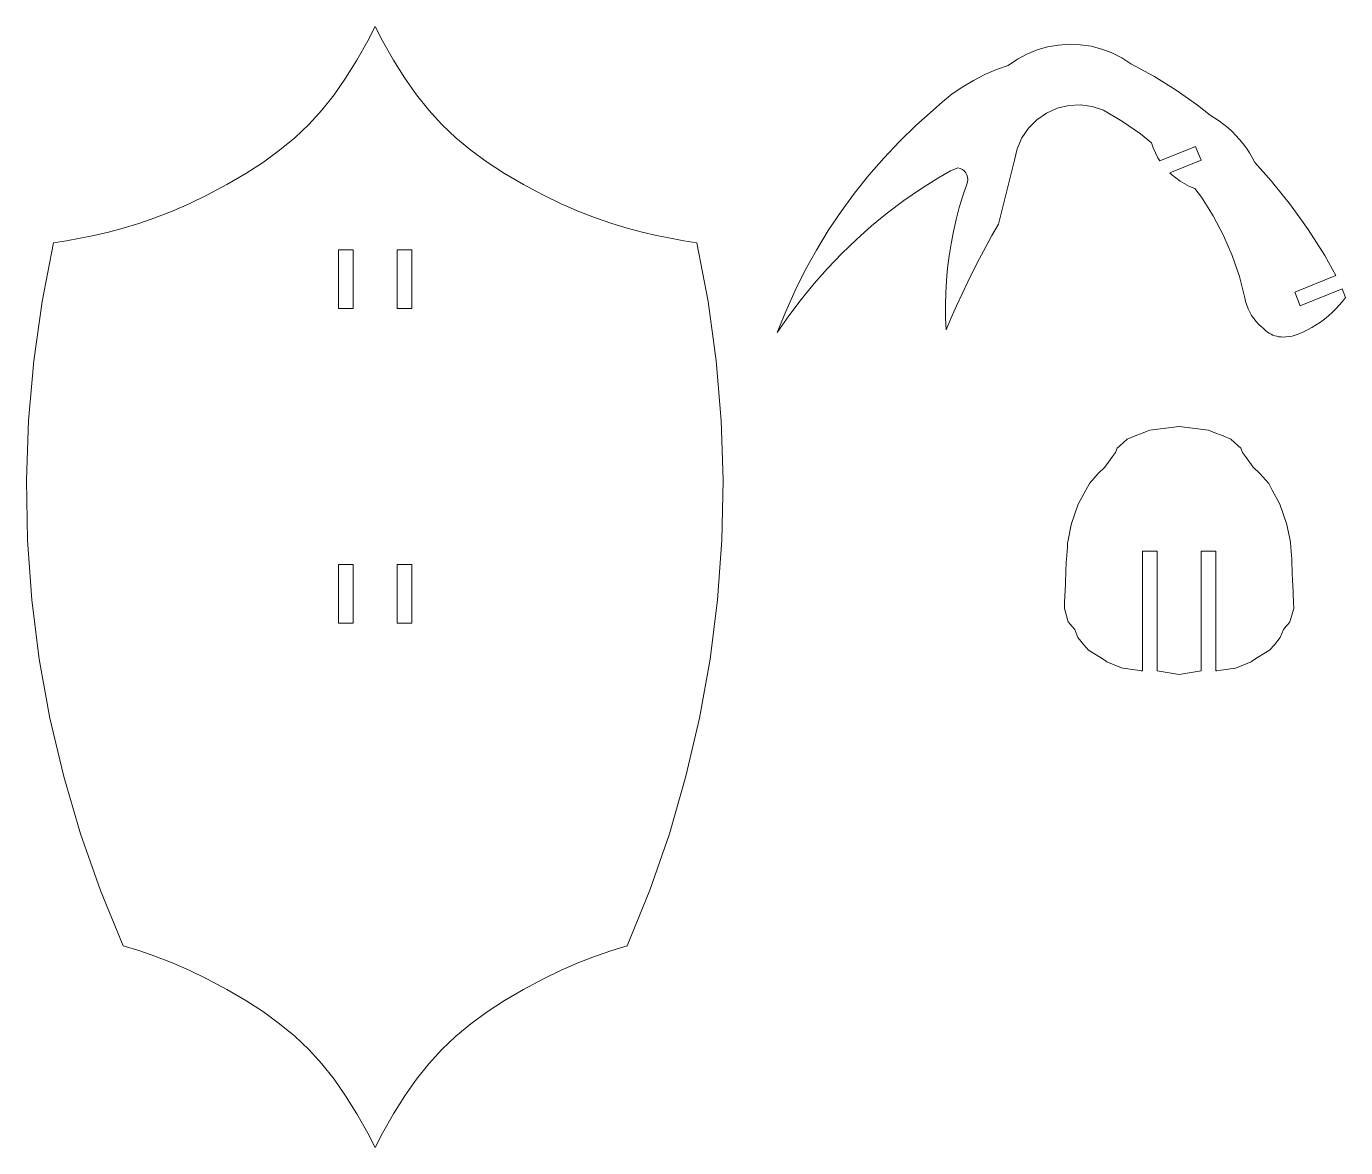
# Model space of a CAD drawing. Header units: millimetres. Extents: x -127 to 116, y -45 to 76.
# Drawn here: x -99.6 to -47.9, y -38.8 to 5.1 of the extents above; entities that cross this region are included whole.
import ezdxf

# ---------------------------------------------------------------- set-up
doc = ezdxf.new("R2010")
doc.units = ezdxf.units.MM
doc.header["$MEASUREMENT"] = 0

msp = doc.modelspace()

# ---------------------------------------------------------------- linework, layer by layer
at = {"lineweight": 5}
for points in [[(-86.2179, 4.5194), (-86.2179, 4.5194), (-85.9312, 5.0783), (-85.9312, 5.0783)], [(-85.9312, 5.0783), (-85.9312, 5.0783), (-85.6443, 4.5194), (-85.6443, 4.5194)], [(-86.6491, 3.7517), (-86.6491, 3.7517), (-86.2179, 4.5194), (-86.2179, 4.5194)], [(-85.6443, 4.5194), (-85.6443, 4.5194), (-85.2131, 3.7517), (-85.2131, 3.7517)], [(-60.0198, 4.1583), (-60.0198, 4.1583), (-60.4168, 3.9972), (-60.4168, 3.9972)], [(-59.6079, 4.2762), (-59.6079, 4.2762), (-60.0198, 4.1583), (-60.0198, 4.1583)], [(-59.1857, 4.3499), (-59.1857, 4.3499), (-59.6079, 4.2762), (-59.6079, 4.2762)], [(-58.7583, 4.3782), (-58.7583, 4.3782), (-59.1857, 4.3499), (-59.1857, 4.3499)], [(-58.3301, 4.361), (-58.3301, 4.361), (-58.7583, 4.3782), (-58.7583, 4.3782)], [(-57.9061, 4.2985), (-57.9061, 4.2985), (-58.3301, 4.361), (-58.3301, 4.361)], [(-87.0889, 3.047), (-87.0889, 3.047), (-86.6491, 3.7517), (-86.6491, 3.7517)], [(-85.2131, 3.7517), (-85.2131, 3.7517), (-84.7733, 3.047), (-84.7733, 3.047)], [(-60.7946, 3.795), (-60.7946, 3.795), (-61.1488, 3.5536), (-61.1488, 3.5536)], [(-60.4168, 3.9972), (-60.4168, 3.9972), (-60.7946, 3.795), (-60.7946, 3.795)], [(-56.7072, 3.8485), (-56.7072, 3.8485), (-57.0902, 4.0408), (-57.0902, 4.0408)], [(-56.3469, 3.6165), (-56.3469, 3.6165), (-56.7072, 3.8485), (-56.7072, 3.8485)], [(-55.4489, 3.1236), (-55.4489, 3.1236), (-56.3469, 3.6165), (-56.3469, 3.6165)], [(-62.068, 3.1914), (-62.068, 3.1914), (-62.508, 2.9664), (-62.508, 2.9664)], [(-61.6143, 3.3875), (-61.6143, 3.3875), (-62.068, 3.1914), (-62.068, 3.1914)], [(-61.1488, 3.5536), (-61.1488, 3.5536), (-61.6143, 3.3875), (-61.6143, 3.3875)], [(-54.5802, 2.5807), (-54.5802, 2.5807), (-55.4489, 3.1236), (-55.4489, 3.1236)], [(-87.5448, 2.3979), (-87.5448, 2.3979), (-87.0889, 3.047), (-87.0889, 3.047)], [(-84.7733, 3.047), (-84.7733, 3.047), (-84.3173, 2.3979), (-84.3173, 2.3979)], [(-62.9325, 2.7129), (-62.9325, 2.7129), (-63.3395, 2.4325), (-63.3395, 2.4325)], [(-62.508, 2.9664), (-62.508, 2.9664), (-62.9325, 2.7129), (-62.9325, 2.7129)], [(-88.0245, 1.7974), (-88.0245, 1.7974), (-87.5448, 2.3979), (-87.5448, 2.3979)], [(-84.3173, 2.3979), (-84.3173, 2.3979), (-83.8377, 1.7974), (-83.8377, 1.7974)], [(-63.7274, 2.1263), (-63.7274, 2.1263), (-64.0946, 1.7954), (-64.0946, 1.7954)], [(-63.3395, 2.4325), (-63.3395, 2.4325), (-63.7274, 2.1263), (-63.7274, 2.1263)], [(-53.7436, 1.9896), (-53.7436, 1.9896), (-54.5802, 2.5807), (-54.5802, 2.5807)], [(-88.535, 1.2394), (-88.535, 1.2394), (-88.0245, 1.7974), (-88.0245, 1.7974)], [(-83.8377, 1.7974), (-83.8377, 1.7974), (-83.3272, 1.2394), (-83.3272, 1.2394)], [(-64.0946, 1.7954), (-64.0946, 1.7954), (-64.7628, 1.1998), (-64.7628, 1.1998)], [(-60.0345, 1.4233), (-60.0345, 1.4233), (-59.6537, 1.6856), (-59.6537, 1.6856)], [(-59.6537, 1.6856), (-59.6537, 1.6856), (-59.231, 1.8735), (-59.231, 1.8735)], [(-59.231, 1.8735), (-59.231, 1.8735), (-58.7811, 1.9805), (-58.7811, 1.9805)], [(-58.7811, 1.9805), (-58.7811, 1.9805), (-58.3191, 2.0029), (-58.3191, 2.0029)], [(-58.3191, 2.0029), (-58.3191, 2.0029), (-57.861, 1.9399), (-57.861, 1.9399)], [(-57.861, 1.9399), (-57.861, 1.9399), (-57.4222, 1.7939), (-57.4222, 1.7939)], [(-57.4222, 1.7939), (-57.4222, 1.7939), (-56.6772, 1.3591), (-56.6772, 1.3591)], [(-53.2501, 1.5973), (-53.2501, 1.5973), (-53.7436, 1.9896), (-53.7436, 1.9896)], [(-53.0651, 1.4879), (-53.0651, 1.4879), (-53.2501, 1.5973), (-53.2501, 1.5973)], [(-89.0824, 0.718), (-89.0824, 0.718), (-88.535, 1.2394), (-88.535, 1.2394)], [(-83.3272, 1.2394), (-83.3272, 1.2394), (-82.7798, 0.718), (-82.7798, 0.718)], [(-64.7628, 1.1998), (-64.7628, 1.1998), (-65.4052, 0.5768), (-65.4052, 0.5768)], [(-60.6207, 0.713), (-60.6207, 0.713), (-60.3605, 1.0953), (-60.3605, 1.0953)], [(-60.3605, 1.0953), (-60.3605, 1.0953), (-60.0345, 1.4233), (-60.0345, 1.4233)], [(-56.6772, 1.3591), (-56.6772, 1.3591), (-55.9691, 0.8669), (-55.9691, 0.8669)], [(-52.8859, 1.3692), (-52.8859, 1.3692), (-53.0651, 1.4879), (-53.0651, 1.4879)], [(-52.7128, 1.2415), (-52.7128, 1.2415), (-52.8859, 1.3692), (-52.8859, 1.3692)], [(-52.5465, 1.1054), (-52.5465, 1.1054), (-52.7128, 1.2415), (-52.7128, 1.2415)], [(-52.3872, 0.961), (-52.3872, 0.961), (-52.5465, 1.1054), (-52.5465, 1.1054)], [(-89.6722, 0.2281), (-89.6722, 0.2281), (-89.0824, 0.718), (-89.0824, 0.718)], [(-82.7798, 0.718), (-82.7798, 0.718), (-82.19, 0.2281), (-82.19, 0.2281)], [(-65.4052, 0.5768), (-65.4052, 0.5768), (-66.021, -0.073), (-66.021, -0.073)], [(-60.8062, 0.2894), (-60.8062, 0.2894), (-60.6207, 0.713), (-60.6207, 0.713)], [(-55.9691, 0.8669), (-55.9691, 0.8669), (-55.546, 0.5201), (-55.546, 0.5201)], [(-55.546, 0.5201), (-55.546, 0.5201), (-55.4756, 0.3197), (-55.4756, 0.3197)], [(-52.2354, 0.8088), (-52.2354, 0.8088), (-52.3872, 0.961), (-52.3872, 0.961)], [(-52.0916, 0.6491), (-52.0916, 0.6491), (-52.2354, 0.8088), (-52.2354, 0.8088)], [(-51.9558, 0.4823), (-51.9558, 0.4823), (-52.0916, 0.6491), (-52.0916, 0.6491)], [(-90.309, -0.2362), (-90.309, -0.2362), (-89.6722, 0.2281), (-89.6722, 0.2281)], [(-82.19, 0.2281), (-82.19, 0.2281), (-81.5532, -0.2362), (-81.5532, -0.2362)], [(-60.9107, -0.1612), (-60.9107, -0.1612), (-60.8062, 0.2894), (-60.8062, 0.2894)], [(-55.4756, 0.3197), (-55.4756, 0.3197), (-55.3901, 0.1254), (-55.3901, 0.1254)], [(-55.2138, -0.1811), (-55.2138, -0.1811), (-53.8175, 0.3774), (-53.8175, 0.3774)], [(-53.8175, 0.3774), (-53.8175, 0.3774), (-53.7105, 0.11), (-53.7105, 0.11)], [(-53.7105, 0.11), (-53.7105, 0.11), (-53.6037, -0.1573), (-53.6037, -0.1573)], [(-51.8288, 0.3089), (-51.8288, 0.3089), (-51.9558, 0.4823), (-51.9558, 0.4823)], [(-51.7106, 0.1293), (-51.7106, 0.1293), (-51.8288, 0.3089), (-51.8288, 0.3089)], [(-51.6017, -0.0561), (-51.6017, -0.0561), (-51.7106, 0.1293), (-51.7106, 0.1293)], [(-90.9973, -0.6812), (-90.9973, -0.6812), (-90.309, -0.2362), (-90.309, -0.2362)], [(-81.5532, -0.2362), (-81.5532, -0.2362), (-80.8649, -0.6812), (-80.8649, -0.6812)], [(-66.021, -0.073), (-66.021, -0.073), (-66.6087, -0.7478), (-66.6087, -0.7478)], [(-63.4068, -0.5698), (-63.4068, -0.5698), (-63.1221, -0.4613), (-63.1221, -0.4613)], [(-63.1221, -0.4613), (-63.1221, -0.4613), (-63.0316, -0.4831), (-63.0316, -0.4831)], [(-63.0316, -0.4831), (-63.0316, -0.4831), (-62.9476, -0.5231), (-62.9476, -0.5231)], [(-61.5336, -2.6563), (-61.5336, -2.6563), (-60.9107, -0.1612), (-60.9107, -0.1612)], [(-53.6037, -0.1573), (-53.6037, -0.1573), (-54.8285, -0.6473), (-54.8285, -0.6473)], [(-51.5023, -0.2466), (-51.5023, -0.2466), (-51.6017, -0.0561), (-51.6017, -0.0561)], [(-50.8522, -0.9672), (-50.8522, -0.9672), (-51.5023, -0.2466), (-51.5023, -0.2466)], [(-91.742, -1.1135), (-91.742, -1.1135), (-90.9973, -0.6812), (-90.9973, -0.6812)], [(-80.8649, -0.6812), (-80.8649, -0.6812), (-80.1204, -1.1135), (-80.1204, -1.1135)], [(-66.6087, -0.7478), (-66.6087, -0.7478), (-67.1676, -1.447), (-67.1676, -1.447)], [(-64.5823, -1.2876), (-64.5823, -1.2876), (-63.9071, -0.8594), (-63.9071, -0.8594)], [(-63.9071, -0.8594), (-63.9071, -0.8594), (-63.4068, -0.5698), (-63.4068, -0.5698)], [(-62.9476, -0.5231), (-62.9476, -0.5231), (-62.8736, -0.5797), (-62.8736, -0.5797)], [(-62.8736, -0.5797), (-62.8736, -0.5797), (-62.813, -0.6503), (-62.813, -0.6503)], [(-62.813, -0.6503), (-62.813, -0.6503), (-62.7684, -0.7319), (-62.7684, -0.7319)], [(-62.7452, -1.0062), (-62.7452, -1.0062), (-62.7756, -1.0943), (-62.7756, -1.0943)], [(-62.7684, -0.7319), (-62.7684, -0.7319), (-62.7415, -0.821), (-62.7415, -0.821)], [(-62.7336, -0.9138), (-62.7336, -0.9138), (-62.7452, -1.0062), (-62.7452, -1.0062)], [(-62.7415, -0.821), (-62.7415, -0.821), (-62.7336, -0.9138), (-62.7336, -0.9138)], [(-54.8285, -0.6473), (-54.8285, -0.6473), (-54.7559, -0.718), (-54.7559, -0.718)], [(-54.7559, -0.718), (-54.7559, -0.718), (-54.5929, -0.8541), (-54.5929, -0.8541)], [(-54.5929, -0.8541), (-54.5929, -0.8541), (-54.4202, -0.9773), (-54.4202, -0.9773)], [(-54.4202, -0.9773), (-54.4202, -0.9773), (-54.2383, -1.0869), (-54.2383, -1.0869)], [(-50.1009, -1.9008), (-50.1009, -1.9008), (-50.8522, -0.9672), (-50.8522, -0.9672)], [(-93.2164, -1.8627), (-93.2164, -1.8627), (-92.4983, -1.5148), (-92.4983, -1.5148)], [(-92.4983, -1.5148), (-92.4983, -1.5148), (-91.742, -1.1135), (-91.742, -1.1135)], [(-80.1204, -1.1135), (-80.1204, -1.1135), (-79.364, -1.5148), (-79.364, -1.5148)], [(-79.364, -1.5148), (-79.364, -1.5148), (-78.6458, -1.8627), (-78.6458, -1.8627)], [(-67.1676, -1.447), (-67.1676, -1.447), (-67.6965, -2.1691), (-67.6965, -2.1691)], [(-65.2398, -1.7425), (-65.2398, -1.7425), (-64.5823, -1.2876), (-64.5823, -1.2876)], [(-62.7756, -1.0943), (-62.7756, -1.0943), (-62.9289, -1.5522), (-62.9289, -1.5522)], [(-54.2383, -1.0869), (-54.2383, -1.0869), (-54.0487, -1.1823), (-54.0487, -1.1823)], [(-54.0487, -1.1823), (-54.0487, -1.1823), (-53.8523, -1.2629), (-53.8523, -1.2629)], [(-53.8523, -1.2629), (-53.8523, -1.2629), (-53.5889, -1.6121), (-53.5889, -1.6121)], [(-93.9022, -2.1632), (-93.9022, -2.1632), (-93.2164, -1.8627), (-93.2164, -1.8627)], [(-78.6458, -1.8627), (-78.6458, -1.8627), (-77.96, -2.1632), (-77.96, -2.1632)], [(-65.8783, -2.2234), (-65.8783, -2.2234), (-65.2398, -1.7425), (-65.2398, -1.7425)], [(-63.067, -2.0151), (-63.067, -2.0151), (-63.1898, -2.4824), (-63.1898, -2.4824)], [(-62.9289, -1.5522), (-62.9289, -1.5522), (-63.067, -2.0151), (-63.067, -2.0151)], [(-53.5889, -1.6121), (-53.5889, -1.6121), (-53.1257, -2.3396), (-53.1257, -2.3396)], [(-49.4038, -2.8754), (-49.4038, -2.8754), (-50.1009, -1.9008), (-50.1009, -1.9008)], [(-95.1882, -2.6389), (-95.1882, -2.6389), (-94.5586, -2.4205), (-94.5586, -2.4205)], [(-94.5586, -2.4205), (-94.5586, -2.4205), (-93.9022, -2.1632), (-93.9022, -2.1632)], [(-77.96, -2.1632), (-77.96, -2.1632), (-77.3037, -2.4205), (-77.3037, -2.4205)], [(-77.3037, -2.4205), (-77.3037, -2.4205), (-76.674, -2.6389), (-76.674, -2.6389)], [(-67.6965, -2.1691), (-67.6965, -2.1691), (-68.1947, -2.9126), (-68.1947, -2.9126)], [(-66.4972, -2.7297), (-66.4972, -2.7297), (-65.8783, -2.2234), (-65.8783, -2.2234)], [(-63.1898, -2.4824), (-63.1898, -2.4824), (-63.2969, -2.9534), (-63.2969, -2.9534)], [(-53.1257, -2.3396), (-53.1257, -2.3396), (-52.7217, -3.1016), (-52.7217, -3.1016)], [(-96.9405, -3.1063), (-96.9405, -3.1063), (-96.377, -2.9773), (-96.377, -2.9773)], [(-96.377, -2.9773), (-96.377, -2.9773), (-95.7936, -2.823), (-95.7936, -2.823)], [(-95.7936, -2.823), (-95.7936, -2.823), (-95.1882, -2.6389), (-95.1882, -2.6389)], [(-76.674, -2.6389), (-76.674, -2.6389), (-76.0686, -2.823), (-76.0686, -2.823)], [(-76.0686, -2.823), (-76.0686, -2.823), (-75.4852, -2.9773), (-75.4852, -2.9773)], [(-75.4852, -2.9773), (-75.4852, -2.9773), (-74.9216, -3.1063), (-74.9216, -3.1063)], [(-68.1947, -2.9126), (-68.1947, -2.9126), (-68.661, -3.6765), (-68.661, -3.6765)], [(-67.095, -3.2604), (-67.095, -3.2604), (-66.4972, -2.7297), (-66.4972, -2.7297)], [(-63.2969, -2.9534), (-63.2969, -2.9534), (-63.3881, -3.4276), (-63.3881, -3.4276)], [(-61.7866, -3.1031), (-61.7866, -3.1031), (-61.5336, -2.6563), (-61.5336, -2.6563)], [(-48.763, -3.8877), (-48.763, -3.8877), (-49.4038, -2.8754), (-49.4038, -2.8754)], [(-98.9734, -5.6882), (-98.9734, -5.6882), (-98.5217, -3.3887), (-98.5217, -3.3887)], [(-98.5217, -3.3887), (-98.5217, -3.3887), (-98.0173, -3.3082), (-98.0173, -3.3082)], [(-98.0173, -3.3082), (-98.0173, -3.3082), (-97.4866, -3.2149), (-97.4866, -3.2149)], [(-97.4866, -3.2149), (-97.4866, -3.2149), (-96.9405, -3.1063), (-96.9405, -3.1063)], [(-74.9216, -3.1063), (-74.9216, -3.1063), (-74.3757, -3.2149), (-74.3757, -3.2149)], [(-74.3757, -3.2149), (-74.3757, -3.2149), (-73.8449, -3.3082), (-73.8449, -3.3082)], [(-73.8449, -3.3082), (-73.8449, -3.3082), (-73.3406, -3.3887), (-73.3406, -3.3887)], [(-73.3406, -3.3887), (-73.3406, -3.3887), (-72.9008, -5.6892), (-72.9008, -5.6892)], [(-67.6712, -3.8148), (-67.6712, -3.8148), (-67.095, -3.2604), (-67.095, -3.2604)], [(-63.3881, -3.4276), (-63.3881, -3.4276), (-63.4638, -3.9049), (-63.4638, -3.9049)], [(-62.2739, -4.0073), (-62.2739, -4.0073), (-62.0334, -3.5535), (-62.0334, -3.5535)], [(-62.0334, -3.5535), (-62.0334, -3.5535), (-61.7866, -3.1031), (-61.7866, -3.1031)], [(-52.7217, -3.1016), (-52.7217, -3.1016), (-52.3791, -3.8933), (-52.3791, -3.8933)], [(-87.3674, -3.6647), (-87.3674, -3.6647), (-87.3674, -5.9682), (-87.3674, -5.9682)], [(-87.0795, -3.6647), (-87.0795, -3.6647), (-87.3674, -3.6647), (-87.3674, -3.6647)], [(-86.7915, -3.6647), (-86.7915, -3.6647), (-87.0795, -3.6647), (-87.0795, -3.6647)], [(-86.7915, -5.9682), (-86.7915, -5.9682), (-86.7915, -3.6647), (-86.7915, -3.6647)], [(-84.7827, -3.6647), (-84.7827, -3.6647), (-85.0707, -3.6647), (-85.0707, -3.6647)], [(-85.0707, -3.6647), (-85.0707, -3.6647), (-85.0707, -5.9682), (-85.0707, -5.9682)], [(-84.4949, -3.6647), (-84.4949, -3.6647), (-84.7827, -3.6647), (-84.7827, -3.6647)], [(-84.4949, -5.9682), (-84.4949, -5.9682), (-84.4949, -3.6647), (-84.4949, -3.6647)], [(-68.661, -3.6765), (-68.661, -3.6765), (-69.0947, -4.4595), (-69.0947, -4.4595)], [(-68.2246, -4.3918), (-68.2246, -4.3918), (-67.6712, -3.8148), (-67.6712, -3.8148)], [(-63.4638, -3.9049), (-63.4638, -3.9049), (-63.5235, -4.3843), (-63.5235, -4.3843)], [(-62.5079, -4.4644), (-62.5079, -4.4644), (-62.2739, -4.0073), (-62.2739, -4.0073)], [(-52.3791, -3.8933), (-52.3791, -3.8933), (-52.1005, -4.7095), (-52.1005, -4.7095)], [(-48.3239, -4.6768), (-48.3239, -4.6768), (-48.763, -3.8877), (-48.763, -3.8877)], [(-69.0947, -4.4595), (-69.0947, -4.4595), (-69.4952, -5.26), (-69.4952, -5.26)], [(-68.7543, -4.9907), (-68.7543, -4.9907), (-68.2246, -4.3918), (-68.2246, -4.3918)], [(-63.5235, -4.3843), (-63.5235, -4.3843), (-63.5672, -4.8653), (-63.5672, -4.8653)], [(-62.7356, -4.9246), (-62.7356, -4.9246), (-62.5079, -4.4644), (-62.5079, -4.4644)], [(-69.2596, -5.6103), (-69.2596, -5.6103), (-68.7543, -4.9907), (-68.7543, -4.9907)], [(-63.5672, -4.8653), (-63.5672, -4.8653), (-63.5949, -5.3476), (-63.5949, -5.3476)], [(-62.957, -5.388), (-62.957, -5.388), (-62.7356, -4.9246), (-62.7356, -4.9246)], [(-52.1005, -4.7095), (-52.1005, -4.7095), (-51.8873, -5.5453), (-51.8873, -5.5453)], [(-49.9311, -5.3196), (-49.9311, -5.3196), (-48.3239, -4.6768), (-48.3239, -4.6768)], [(-69.4952, -5.26), (-69.4952, -5.26), (-69.8616, -6.0766), (-69.8616, -6.0766)], [(-69.7394, -6.2497), (-69.7394, -6.2497), (-69.2596, -5.6103), (-69.2596, -5.6103)], [(-63.5949, -5.3476), (-63.5949, -5.3476), (-63.6065, -5.8305), (-63.6065, -5.8305)], [(-63.1718, -5.8545), (-63.1718, -5.8545), (-62.957, -5.388), (-62.957, -5.388)], [(-51.8873, -5.5453), (-51.8873, -5.5453), (-51.857, -5.6912), (-51.857, -5.6912)], [(-49.7172, -5.8543), (-49.7172, -5.8543), (-49.9311, -5.3196), (-49.9311, -5.3196)], [(-48.0641, -5.6845), (-48.0641, -5.6845), (-47.9434, -5.5273), (-47.9434, -5.5273)], [(-99.302, -8.0086), (-99.302, -8.0086), (-98.9734, -5.6882), (-98.9734, -5.6882)], [(-87.3674, -5.9682), (-87.3674, -5.9682), (-87.0795, -5.9682), (-87.0795, -5.9682)], [(-87.0795, -5.9682), (-87.0795, -5.9682), (-86.7915, -5.9682), (-86.7915, -5.9682)], [(-85.0707, -5.9682), (-85.0707, -5.9682), (-84.7827, -5.9682), (-84.7827, -5.9682)], [(-84.7827, -5.9682), (-84.7827, -5.9682), (-84.4949, -5.9682), (-84.4949, -5.9682)], [(-72.9008, -5.6892), (-72.9008, -5.6892), (-72.5818, -8.0095), (-72.5818, -8.0095)], [(-63.6065, -5.8305), (-63.6065, -5.8305), (-63.6023, -6.3135), (-63.6023, -6.3135)], [(-63.3801, -6.3238), (-63.3801, -6.3238), (-63.1718, -5.8545), (-63.1718, -5.8545)], [(-51.857, -5.6912), (-51.857, -5.6912), (-51.8153, -5.8344), (-51.8153, -5.8344)], [(-51.8153, -5.8344), (-51.8153, -5.8344), (-51.7624, -5.9738), (-51.7624, -5.9738)], [(-51.7624, -5.9738), (-51.7624, -5.9738), (-51.6986, -6.1085), (-51.6986, -6.1085)], [(-51.6986, -6.1085), (-51.6986, -6.1085), (-51.6244, -6.2378), (-51.6244, -6.2378)], [(-48.616, -6.2525), (-48.616, -6.2525), (-48.4682, -6.1203), (-48.4682, -6.1203)], [(-48.4682, -6.1203), (-48.4682, -6.1203), (-48.3268, -5.9813), (-48.3268, -5.9813)], [(-48.3268, -5.9813), (-48.3268, -5.9813), (-48.192, -5.836), (-48.192, -5.836)], [(-48.192, -5.836), (-48.192, -5.836), (-48.0641, -5.6845), (-48.0641, -5.6845)], [(-51.6244, -6.2378), (-51.6244, -6.2378), (-51.5402, -6.3608), (-51.5402, -6.3608)], [(-51.5402, -6.3608), (-51.5402, -6.3608), (-51.4466, -6.4767), (-51.4466, -6.4767)], [(-51.4466, -6.4767), (-51.4466, -6.4767), (-51.3441, -6.585), (-51.3441, -6.585)], [(-51.3441, -6.585), (-51.3441, -6.585), (-51.2334, -6.6848), (-51.2334, -6.6848)], [(-51.2334, -6.6848), (-51.2334, -6.6848), (-51.1744, -6.7319), (-51.1744, -6.7319)], [(-49.4378, -6.8028), (-49.4378, -6.8028), (-49.2635, -6.7083), (-49.2635, -6.7083)], [(-49.2635, -6.7083), (-49.2635, -6.7083), (-49.0939, -6.6058), (-49.0939, -6.6058)], [(-49.0939, -6.6058), (-49.0939, -6.6058), (-48.9291, -6.4955), (-48.9291, -6.4955)], [(-48.9291, -6.4955), (-48.9291, -6.4955), (-48.7698, -6.3777), (-48.7698, -6.3777)], [(-48.7698, -6.3777), (-48.7698, -6.3777), (-48.616, -6.2525), (-48.616, -6.2525)], [(-51.1744, -6.7319), (-51.1744, -6.7319), (-51.1194, -6.7889), (-51.1194, -6.7889)], [(-51.1194, -6.7889), (-51.1194, -6.7889), (-51.0603, -6.8414), (-51.0603, -6.8414)], [(-51.0603, -6.8414), (-51.0603, -6.8414), (-50.9975, -6.8893), (-50.9975, -6.8893)], [(-50.9975, -6.8893), (-50.9975, -6.8893), (-50.9312, -6.9324), (-50.9312, -6.9324)], [(-50.9312, -6.9324), (-50.9312, -6.9324), (-50.8617, -6.9702), (-50.8617, -6.9702)], [(-50.8617, -6.9702), (-50.8617, -6.9702), (-50.7896, -7.0028), (-50.7896, -7.0028)], [(-50.7896, -7.0028), (-50.7896, -7.0028), (-50.7153, -7.0299), (-50.7153, -7.0299)], [(-50.5617, -7.067), (-50.5617, -7.067), (-50.4832, -7.0767), (-50.4832, -7.0767)], [(-50.4832, -7.0767), (-50.4832, -7.0767), (-50.4043, -7.0805), (-50.4043, -7.0805)], [(-50.4043, -7.0805), (-50.4043, -7.0805), (-50.2803, -7.0769), (-50.2803, -7.0769)], [(-50.2803, -7.0769), (-50.2803, -7.0769), (-50.157, -7.0637), (-50.157, -7.0637)], [(-50.157, -7.0637), (-50.157, -7.0637), (-50.0352, -7.0408), (-50.0352, -7.0408)], [(-50.0352, -7.0408), (-50.0352, -7.0408), (-49.9154, -7.0086), (-49.9154, -7.0086)], [(-49.9154, -7.0086), (-49.9154, -7.0086), (-49.7986, -6.9671), (-49.7986, -6.9671)], [(-49.7986, -6.9671), (-49.7986, -6.9671), (-49.6163, -6.8892), (-49.6163, -6.8892)], [(-49.6163, -6.8892), (-49.6163, -6.8892), (-49.4378, -6.8028), (-49.4378, -6.8028)], [(-99.5068, -10.3431), (-99.5068, -10.3431), (-99.302, -8.0086), (-99.302, -8.0086)], [(-72.5818, -8.0095), (-72.5818, -8.0095), (-72.3847, -10.3433), (-72.3847, -10.3433)], [(-56.1842, -10.9448), (-56.1842, -10.9448), (-55.9019, -10.8408), (-55.9019, -10.8408)], [(-55.9019, -10.8408), (-55.9019, -10.8408), (-55.7334, -10.7717), (-55.7334, -10.7717)], [(-55.7334, -10.7717), (-55.7334, -10.7717), (-55.6119, -10.7221), (-55.6119, -10.7221)], [(-55.6119, -10.7221), (-55.6119, -10.7221), (-54.4638, -10.578), (-54.4638, -10.578)], [(-54.4638, -10.578), (-54.4638, -10.578), (-53.3153, -10.7221), (-53.3153, -10.7221)], [(-53.3153, -10.7221), (-53.3153, -10.7221), (-53.194, -10.7717), (-53.194, -10.7717)], [(-53.194, -10.7717), (-53.194, -10.7717), (-53.0255, -10.8408), (-53.0255, -10.8408)], [(-53.0255, -10.8408), (-53.0255, -10.8408), (-52.7432, -10.9448), (-52.7432, -10.9448)], [(-56.8845, -11.4321), (-56.8845, -11.4321), (-56.7793, -11.3381), (-56.7793, -11.3381)], [(-56.7793, -11.3381), (-56.7793, -11.3381), (-56.4895, -11.0792), (-56.4895, -11.0792)], [(-56.4895, -11.0792), (-56.4895, -11.0792), (-56.1842, -10.9448), (-56.1842, -10.9448)], [(-52.7432, -10.9448), (-52.7432, -10.9448), (-52.4379, -11.0792), (-52.4379, -11.0792)], [(-52.4379, -11.0792), (-52.4379, -11.0792), (-52.1481, -11.3381), (-52.1481, -11.3381)], [(-52.1481, -11.3381), (-52.1481, -11.3381), (-52.0429, -11.4321), (-52.0429, -11.4321)], [(-57.3679, -12.1678), (-57.3679, -12.1678), (-57.0681, -11.7552), (-57.0681, -11.7552)], [(-57.0681, -11.7552), (-57.0681, -11.7552), (-56.9527, -11.5963), (-56.9527, -11.5963)], [(-56.9527, -11.5963), (-56.9527, -11.5963), (-56.8845, -11.4321), (-56.8845, -11.4321)], [(-52.0429, -11.4321), (-52.0429, -11.4321), (-51.9747, -11.5963), (-51.9747, -11.5963)], [(-51.9747, -11.5963), (-51.9747, -11.5963), (-51.8593, -11.7552), (-51.8593, -11.7552)], [(-51.8593, -11.7552), (-51.8593, -11.7552), (-51.5595, -12.1678), (-51.5595, -12.1678)], [(-57.6319, -12.426), (-57.6319, -12.426), (-57.3679, -12.1678), (-57.3679, -12.1678)], [(-51.5595, -12.1678), (-51.5595, -12.1678), (-51.2955, -12.426), (-51.2955, -12.426)], [(-58.1147, -13.0696), (-58.1147, -13.0696), (-57.9739, -12.8131), (-57.9739, -12.8131)], [(-57.9739, -12.8131), (-57.9739, -12.8131), (-57.6319, -12.426), (-57.6319, -12.426)], [(-51.2955, -12.426), (-51.2955, -12.426), (-50.9535, -12.8131), (-50.9535, -12.8131)], [(-50.9535, -12.8131), (-50.9535, -12.8131), (-50.8127, -13.0696), (-50.8127, -13.0696)], [(-58.4145, -13.6161), (-58.4145, -13.6161), (-58.1147, -13.0696), (-58.1147, -13.0696)], [(-50.8127, -13.0696), (-50.8127, -13.0696), (-50.5129, -13.6161), (-50.5129, -13.6161)], [(-58.6831, -14.4217), (-58.6831, -14.4217), (-58.4145, -13.6161), (-58.4145, -13.6161)], [(-50.5129, -13.6161), (-50.5129, -13.6161), (-50.2444, -14.4217), (-50.2444, -14.4217)], [(-58.8219, -15.0912), (-58.8219, -15.0912), (-58.6857, -14.4339), (-58.6857, -14.4339)], [(-58.6857, -14.4339), (-58.6857, -14.4339), (-58.6831, -14.4217), (-58.6831, -14.4217)], [(-50.2444, -14.4217), (-50.2444, -14.4217), (-50.2417, -14.4339), (-50.2417, -14.4339)], [(-50.2417, -14.4339), (-50.2417, -14.4339), (-50.1056, -15.0912), (-50.1056, -15.0912)], [(-99.3735, -17.3657), (-99.3735, -17.3657), (-99.5426, -15.0283), (-99.5426, -15.0283)], [(-72.3576, -15.0259), (-72.3576, -15.0259), (-72.5276, -17.3618), (-72.5276, -17.3618)], [(-58.8749, -15.7726), (-58.8749, -15.7726), (-58.8364, -15.2996), (-58.8364, -15.2996)], [(-58.8364, -15.2996), (-58.8364, -15.2996), (-58.8282, -15.1216), (-58.8282, -15.1216)], [(-58.8282, -15.1216), (-58.8282, -15.1216), (-58.8219, -15.0912), (-58.8219, -15.0912)], [(-55.9, -15.4545), (-55.9, -15.4545), (-55.9, -20.1495), (-55.9, -20.1495)], [(-55.3241, -15.4545), (-55.3241, -15.4545), (-55.9, -15.4545), (-55.9, -15.4545)], [(-55.3241, -20.1495), (-55.3241, -20.1495), (-55.3241, -15.4545), (-55.3241, -15.4545)], [(-53.0274, -15.4545), (-53.0274, -15.4545), (-53.6033, -15.4545), (-53.6033, -15.4545)], [(-53.6033, -15.4545), (-53.6033, -15.4545), (-53.6033, -20.1495), (-53.6033, -20.1495)], [(-53.0274, -20.1495), (-53.0274, -20.1495), (-53.0274, -15.4545), (-53.0274, -15.4545)], [(-50.1056, -15.0912), (-50.1056, -15.0912), (-50.0992, -15.1216), (-50.0992, -15.1216)], [(-50.0992, -15.1216), (-50.0992, -15.1216), (-50.091, -15.2996), (-50.091, -15.2996)], [(-50.091, -15.2996), (-50.091, -15.2996), (-50.0526, -15.7726), (-50.0526, -15.7726)], [(-87.3674, -15.9775), (-87.3674, -15.9775), (-87.3674, -18.2809), (-87.3674, -18.2809)], [(-87.0795, -15.9775), (-87.0795, -15.9775), (-87.3674, -15.9775), (-87.3674, -15.9775)], [(-86.7915, -15.9775), (-86.7915, -15.9775), (-87.0795, -15.9775), (-87.0795, -15.9775)], [(-86.7915, -18.2809), (-86.7915, -18.2809), (-86.7915, -15.9775), (-86.7915, -15.9775)], [(-85.0707, -15.9775), (-85.0707, -15.9775), (-85.0707, -18.2809), (-85.0707, -18.2809)], [(-84.7827, -15.9775), (-84.7827, -15.9775), (-85.0707, -15.9775), (-85.0707, -15.9775)], [(-84.4949, -15.9775), (-84.4949, -15.9775), (-84.7827, -15.9775), (-84.7827, -15.9775)], [(-84.4949, -18.2809), (-84.4949, -18.2809), (-84.4949, -15.9775), (-84.4949, -15.9775)], [(-58.9091, -16.6581), (-58.9091, -16.6581), (-58.8832, -15.8735), (-58.8832, -15.8735)], [(-58.8832, -15.8735), (-58.8832, -15.8735), (-58.8749, -15.7726), (-58.8749, -15.7726)], [(-50.0526, -15.7726), (-50.0526, -15.7726), (-50.0442, -15.8735), (-50.0442, -15.8735)], [(-58.9422, -17.465), (-58.9422, -17.465), (-58.9124, -16.7557), (-58.9124, -16.7557)], [(-58.9124, -16.7557), (-58.9124, -16.7557), (-58.9091, -16.6581), (-58.9091, -16.6581)], [(-50.015, -16.7557), (-50.015, -16.7557), (-49.9853, -17.465), (-49.9853, -17.465)], [(-99.0804, -19.6908), (-99.0804, -19.6908), (-99.3735, -17.3657), (-99.3735, -17.3657)], [(-72.5276, -17.3618), (-72.5276, -17.3618), (-72.8196, -19.6858), (-72.8196, -19.6858)], [(-49.9853, -17.465), (-49.9853, -17.465), (-49.9753, -17.7013), (-49.9753, -17.7013)], [(-49.9753, -17.7013), (-49.9753, -17.7013), (-50.103, -18.1369), (-50.103, -18.1369)], [(-87.3674, -18.2809), (-87.3674, -18.2809), (-87.0795, -18.2809), (-87.0795, -18.2809)], [(-87.0795, -18.2809), (-87.0795, -18.2809), (-86.7915, -18.2809), (-86.7915, -18.2809)], [(-85.0707, -18.2809), (-85.0707, -18.2809), (-84.7827, -18.2809), (-84.7827, -18.2809)], [(-84.7827, -18.2809), (-84.7827, -18.2809), (-84.4949, -18.2809), (-84.4949, -18.2809)], [(-58.8126, -18.1936), (-58.8126, -18.1936), (-58.8244, -18.1369), (-58.8244, -18.1369)], [(-58.8025, -18.2223), (-58.8025, -18.2223), (-58.8126, -18.1936), (-58.8126, -18.1936)], [(-58.7173, -18.327), (-58.7173, -18.327), (-58.8025, -18.2223), (-58.8025, -18.2223)], [(-58.6576, -18.4005), (-58.6576, -18.4005), (-58.7173, -18.327), (-58.7173, -18.327)], [(-58.5488, -18.5274), (-58.5488, -18.5274), (-58.6576, -18.4005), (-58.6576, -18.4005)], [(-58.4262, -18.8457), (-58.4262, -18.8457), (-58.5488, -18.5274), (-58.5488, -18.5274)], [(-50.3786, -18.5274), (-50.3786, -18.5274), (-50.5012, -18.8457), (-50.5012, -18.8457)], [(-50.2697, -18.4005), (-50.2697, -18.4005), (-50.3786, -18.5274), (-50.3786, -18.5274)], [(-50.21, -18.327), (-50.21, -18.327), (-50.2697, -18.4005), (-50.2697, -18.4005)], [(-50.1249, -18.2223), (-50.1249, -18.2223), (-50.21, -18.327), (-50.21, -18.327)], [(-50.1148, -18.1936), (-50.1148, -18.1936), (-50.1249, -18.2223), (-50.1249, -18.2223)], [(-50.103, -18.1369), (-50.103, -18.1369), (-50.1148, -18.1936), (-50.1148, -18.1936)], [(-58.1966, -19.1265), (-58.1966, -19.1265), (-58.4262, -18.8457), (-58.4262, -18.8457)], [(-50.5012, -18.8457), (-50.5012, -18.8457), (-50.7308, -19.1265), (-50.7308, -19.1265)], [(-58.01, -19.3317), (-58.01, -19.3317), (-58.1966, -19.1265), (-58.1966, -19.1265)], [(-57.5329, -19.6272), (-57.5329, -19.6272), (-58.01, -19.3317), (-58.01, -19.3317)], [(-50.9174, -19.3317), (-50.9174, -19.3317), (-51.3945, -19.6272), (-51.3945, -19.6272)], [(-50.7308, -19.1265), (-50.7308, -19.1265), (-50.9174, -19.3317), (-50.9174, -19.3317)], [(-98.6639, -21.997), (-98.6639, -21.997), (-99.0804, -19.6908), (-99.0804, -19.6908)], [(-72.8196, -19.6858), (-72.8196, -19.6858), (-73.2327, -21.9911), (-73.2327, -21.9911)], [(-57.3111, -19.7678), (-57.3111, -19.7678), (-57.5329, -19.6272), (-57.5329, -19.6272)], [(-57.2913, -19.7861), (-57.2913, -19.7861), (-57.3111, -19.7678), (-57.3111, -19.7678)], [(-56.7149, -20.0215), (-56.7149, -20.0215), (-57.2913, -19.7861), (-57.2913, -19.7861)], [(-56.6706, -20.0396), (-56.6706, -20.0396), (-56.7149, -20.0215), (-56.7149, -20.0215)], [(-56.0018, -20.1376), (-56.0018, -20.1376), (-56.6706, -20.0396), (-56.6706, -20.0396)], [(-55.9468, -20.1434), (-55.9468, -20.1434), (-56.0018, -20.1376), (-56.0018, -20.1376)], [(-52.9256, -20.1376), (-52.9256, -20.1376), (-52.9806, -20.1434), (-52.9806, -20.1434)], [(-52.2568, -20.0396), (-52.2568, -20.0396), (-52.9256, -20.1376), (-52.9256, -20.1376)], [(-52.2125, -20.0215), (-52.2125, -20.0215), (-52.2568, -20.0396), (-52.2568, -20.0396)], [(-51.6361, -19.7861), (-51.6361, -19.7861), (-52.2125, -20.0215), (-52.2125, -20.0215)], [(-51.6163, -19.7678), (-51.6163, -19.7678), (-51.6361, -19.7861), (-51.6361, -19.7861)], [(-51.3945, -19.6272), (-51.3945, -19.6272), (-51.6163, -19.7678), (-51.6163, -19.7678)], [(-55.9, -20.1495), (-55.9, -20.1495), (-55.9468, -20.1434), (-55.9468, -20.1434)], [(-54.4638, -20.2934), (-54.4638, -20.2934), (-55.3241, -20.1495), (-55.3241, -20.1495)], [(-53.6033, -20.1495), (-53.6033, -20.1495), (-54.4638, -20.2934), (-54.4638, -20.2934)], [(-52.9806, -20.1434), (-52.9806, -20.1434), (-53.0274, -20.1495), (-53.0274, -20.1495)], [(-98.1253, -24.2778), (-98.1253, -24.2778), (-98.6639, -21.997), (-98.6639, -21.997)], [(-73.2327, -21.9911), (-73.2327, -21.9911), (-73.7658, -24.2718), (-73.7658, -24.2718)], [(-73.7658, -24.2718), (-73.7658, -24.2718), (-74.4173, -26.5215), (-74.4173, -26.5215)], [(-97.466, -26.5267), (-97.466, -26.5267), (-98.1253, -24.2778), (-98.1253, -24.2778)], [(-96.688, -28.7373), (-96.688, -28.7373), (-97.466, -26.5267), (-97.466, -26.5267)], [(-74.4173, -26.5215), (-74.4173, -26.5215), (-75.1857, -28.734), (-75.1857, -28.734)], [(-95.7936, -30.9033), (-95.7936, -30.9033), (-96.688, -28.7373), (-96.688, -28.7373)], [(-75.1857, -28.734), (-75.1857, -28.734), (-76.0686, -30.9033), (-76.0686, -30.9033)], [(-95.1882, -31.0875), (-95.1882, -31.0875), (-95.7936, -30.9033), (-95.7936, -30.9033)], [(-76.0686, -30.9033), (-76.0686, -30.9033), (-76.674, -31.0875), (-76.674, -31.0875)], [(-94.5586, -31.3059), (-94.5586, -31.3059), (-95.1882, -31.0875), (-95.1882, -31.0875)], [(-93.9022, -31.5631), (-93.9022, -31.5631), (-94.5586, -31.3059), (-94.5586, -31.3059)], [(-77.3037, -31.3059), (-77.3037, -31.3059), (-77.96, -31.5631), (-77.96, -31.5631)], [(-76.674, -31.0875), (-76.674, -31.0875), (-77.3037, -31.3059), (-77.3037, -31.3059)], [(-93.2164, -31.8635), (-93.2164, -31.8635), (-93.9022, -31.5631), (-93.9022, -31.5631)], [(-92.4983, -32.2114), (-92.4983, -32.2114), (-93.2164, -31.8635), (-93.2164, -31.8635)], [(-78.6458, -31.8635), (-78.6458, -31.8635), (-79.364, -32.2114), (-79.364, -32.2114)], [(-77.96, -31.5631), (-77.96, -31.5631), (-78.6458, -31.8635), (-78.6458, -31.8635)], [(-91.742, -32.6128), (-91.742, -32.6128), (-92.4983, -32.2114), (-92.4983, -32.2114)], [(-79.364, -32.2114), (-79.364, -32.2114), (-80.1204, -32.6128), (-80.1204, -32.6128)], [(-90.9973, -33.0452), (-90.9973, -33.0452), (-91.742, -32.6128), (-91.742, -32.6128)], [(-90.309, -33.49), (-90.309, -33.49), (-90.9973, -33.0452), (-90.9973, -33.0452)], [(-80.8649, -33.0452), (-80.8649, -33.0452), (-81.5532, -33.49), (-81.5532, -33.49)], [(-80.1204, -32.6128), (-80.1204, -32.6128), (-80.8649, -33.0452), (-80.8649, -33.0452)], [(-89.6722, -33.9544), (-89.6722, -33.9544), (-90.309, -33.49), (-90.309, -33.49)], [(-81.5532, -33.49), (-81.5532, -33.49), (-82.19, -33.9544), (-82.19, -33.9544)], [(-89.0824, -34.4444), (-89.0824, -34.4444), (-89.6722, -33.9544), (-89.6722, -33.9544)], [(-82.19, -33.9544), (-82.19, -33.9544), (-82.7798, -34.4444), (-82.7798, -34.4444)], [(-88.535, -34.9656), (-88.535, -34.9656), (-89.0824, -34.4444), (-89.0824, -34.4444)], [(-82.7798, -34.4444), (-82.7798, -34.4444), (-83.3272, -34.9656), (-83.3272, -34.9656)], [(-88.0245, -35.5238), (-88.0245, -35.5238), (-88.535, -34.9656), (-88.535, -34.9656)], [(-83.3272, -34.9656), (-83.3272, -34.9656), (-83.8377, -35.5238), (-83.8377, -35.5238)], [(-87.5448, -36.1242), (-87.5448, -36.1242), (-88.0245, -35.5238), (-88.0245, -35.5238)], [(-83.8377, -35.5238), (-83.8377, -35.5238), (-84.3173, -36.1242), (-84.3173, -36.1242)], [(-87.0889, -36.7734), (-87.0889, -36.7734), (-87.5448, -36.1242), (-87.5448, -36.1242)], [(-84.3173, -36.1242), (-84.3173, -36.1242), (-84.7733, -36.7734), (-84.7733, -36.7734)], [(-86.6491, -37.4781), (-86.6491, -37.4781), (-87.0889, -36.7734), (-87.0889, -36.7734)], [(-84.7733, -36.7734), (-84.7733, -36.7734), (-85.2131, -37.4781), (-85.2131, -37.4781)], [(-86.2179, -38.2458), (-86.2179, -38.2458), (-86.6491, -37.4781), (-86.6491, -37.4781)], [(-85.2131, -37.4781), (-85.2131, -37.4781), (-85.6443, -38.2458), (-85.6443, -38.2458)], [(-85.9312, -38.8047), (-85.9312, -38.8047), (-86.2179, -38.2458), (-86.2179, -38.2458)], [(-85.6443, -38.2458), (-85.6443, -38.2458), (-85.9312, -38.8047), (-85.9312, -38.8047)]]:
    msp.add_open_spline(points, degree=3, dxfattribs=at)
for points in [[(-57.0902, 4.0408), (-57.0902, 4.0408), (-57.4913, 4.1914), (-57.4913, 4.1914), (-57.4913, 4.1914), (-57.4913, 4.1914), (-57.9061, 4.2985), (-57.9061, 4.2985)], [(-55.3901, 0.1254), (-55.3901, 0.1254), (-55.29, -0.0618), (-55.29, -0.0618), (-55.29, -0.0618), (-55.29, -0.0618), (-55.2138, -0.1811), (-55.2138, -0.1811)], [(-47.9434, -5.5273), (-47.9434, -5.5273), (-48.0753, -5.1976), (-48.0753, -5.1976), (-48.0753, -5.1976), (-48.0753, -5.1976), (-49.7172, -5.8543), (-49.7172, -5.8543)], [(-69.8616, -6.0766), (-69.8616, -6.0766), (-70.1932, -6.9079), (-70.1932, -6.9079), (-70.1932, -6.9079), (-70.1932, -6.9079), (-69.7394, -6.2497), (-69.7394, -6.2497)], [(-63.6023, -6.3135), (-63.6023, -6.3135), (-63.5818, -6.7962), (-63.5818, -6.7962), (-63.5818, -6.7962), (-63.5818, -6.7962), (-63.3801, -6.3238), (-63.3801, -6.3238)], [(-50.7153, -7.0299), (-50.7153, -7.0299), (-50.6393, -7.0514), (-50.6393, -7.0514), (-50.6393, -7.0514), (-50.6393, -7.0514), (-50.5617, -7.067), (-50.5617, -7.067)], [(-99.5426, -15.0283), (-99.5426, -15.0283), (-99.5871, -12.6852), (-99.5871, -12.6852), (-99.5871, -12.6852), (-99.5871, -12.6852), (-99.5068, -10.3431), (-99.5068, -10.3431)], [(-72.3847, -10.3433), (-72.3847, -10.3433), (-72.3099, -12.6842), (-72.3099, -12.6842), (-72.3099, -12.6842), (-72.3099, -12.6842), (-72.3576, -15.0259), (-72.3576, -15.0259)], [(-50.0442, -15.8735), (-50.0442, -15.8735), (-50.0183, -16.6581), (-50.0183, -16.6581), (-50.0183, -16.6581), (-50.0183, -16.6581), (-50.015, -16.7557), (-50.015, -16.7557)], [(-58.8244, -18.1369), (-58.8244, -18.1369), (-58.9521, -17.7013), (-58.9521, -17.7013), (-58.9521, -17.7013), (-58.9521, -17.7013), (-58.9422, -17.465), (-58.9422, -17.465)]]:
    msp.add_open_spline(points, degree=3, knots=[0, 0, 0, 0, 0.5, 0.5, 0.5, 0.5, 1, 1, 1, 1], dxfattribs=at)

doc.saveas('drawing.dxf')
